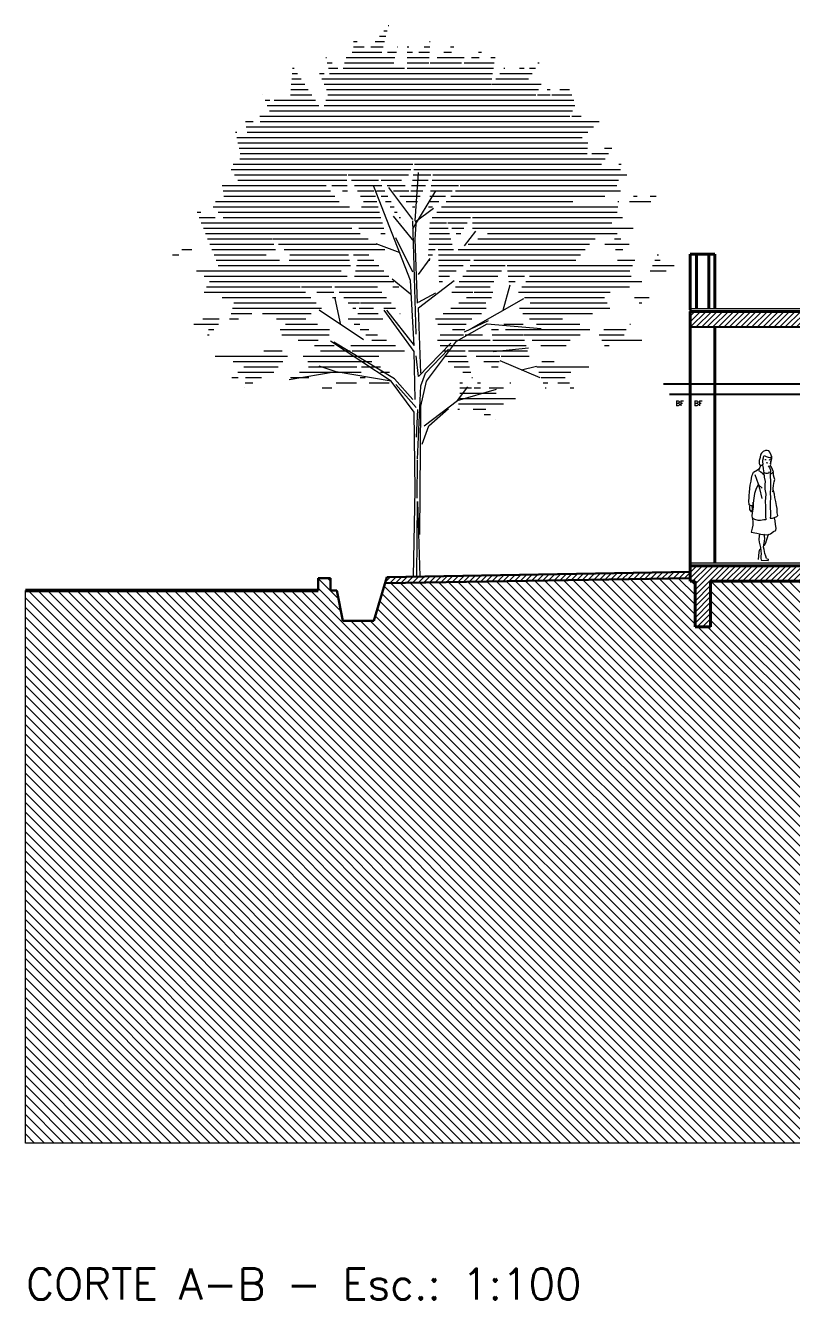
# Model space of a CAD drawing. Extents: x 1009 to 1343, y -172900 to 201.
# Drawn here: x 1022.37 to 1034.72, y -108.79 to -88.25 of the extents above; entities that cross this region are included whole.
import ezdxf

# ---------------------------------------------------------------- set-up
doc = ezdxf.new("R2010")
doc.units = 0
doc.header["$LTSCALE"] = 0.5
doc.layers.get('0').update_dxf_attribs({"linetype": 'CONTINUOUS'})
doc.layers.get('Defpoints').update_dxf_attribs({"linetype": 'CONTINUOUS'})
doc.layers.add('Cableado', color=100, linetype='CONTINUOUS')
doc.layers.add('Electricidad', color=50, linetype='CONTINUOUS')
for name, color, linetype, lineweight in [('Detalles 01', 8, 'CONTINUOUS', 9), ('Muros corte', 7, 'CONTINUOUS', 40), ('Pisos', 252, 'CONTINUOUS', 18), ('Punta 01', 6, 'CONTINUOUS', 9), ('Punta 03', 171, 'CONTINUOUS', 30), ('Punta 05', 52, 'CONTINUOUS', 50), ('Tratamiento pisos', 251, 'CONTINUOUS', 9)]:
    doc.layers.add(name, color=color, linetype=linetype, lineweight=lineweight)
doc.styles.add('Texto 5 mm', font='simplex.shx', dxfattribs={"height": 0.5})
pattern_1 = [(45, (1205.456305, -121.36263), (-0.04490128, 0.04490128), [])]

# ---------------------------------------------------------------- blocks, each defined once
blk = doc.blocks.new('*X61')
at = {"color": 0, "linetype": 'ByBlock'}
for p, q in [((7.384, 14.2), (7.446, 14.2)), ((7.465, 14.3), (7.472, 14.3)), ((6.81, 14), (6.88, 14)), ((6.81, 13.9), (7.01, 13.9)), ((7.138, 13.9), (7.369, 13.9)), ((7.22, 14), (7.395, 14)), ((7.302, 14.1), (7.42, 14.1)), ((7.64, 13.9), (7.646, 13.9)), ((7.819, 13.9), (7.852, 13.9)), ((8.138, 13.9), (8.243, 13.9)), ((8.238, 14), (8.248, 14)), ((8.634, 13.9), (8.693, 13.9)), ((6.296, 13.7), (6.305, 13.7)), ((6.677, 13.7), (7.589, 13.7)), ((6.788, 13.8), (7.343, 13.8)), ((7.453, 13.8), (7.618, 13.8)), ((7.819, 13.8), (7.922, 13.8)), ((7.819, 13.7), (8.233, 13.7)), ((8.038, 13.8), (8.238, 13.8)), ((8.379, 13.7), (8.888, 13.7)), ((8.506, 13.8), (8.651, 13.8)), ((9.023, 13.7), (9.17, 13.7)), ((9.156, 13.8), (9.211, 13.8)), ((9.389, 13.7), (9.468, 13.7)), ((5.661, 13.4), (5.763, 13.4)), ((5.668, 13.5), (5.697, 13.5)), ((6.175, 13.4), (6.259, 13.4)), ((6.318, 13.6), (6.413, 13.6)), ((6.341, 13.5), (6.52, 13.5)), ((6.363, 13.4), (9.422, 13.4)), ((6.616, 13.5), (7.767, 13.5)), ((6.646, 13.6), (7.567, 13.6)), ((7.819, 13.6), (8.228, 13.6)), ((7.819, 13.5), (9.438, 13.5)), ((8.251, 13.6), (8.838, 13.6)), ((8.889, 13.6), (9.453, 13.6)), ((9.557, 13.4), (10.161, 13.4)), ((9.632, 13.5), (9.652, 13.5)), ((9.929, 13.5), (10.013, 13.5)), ((10.112, 13.5), (10.228, 13.5)), ((10.272, 13.6), (10.294, 13.6)), ((5.645, 13.2), (5.896, 13.2)), ((5.653, 13.3), (5.83, 13.3)), ((6.218, 13.3), (9.407, 13.3)), ((6.261, 13.2), (9.392, 13.2)), ((9.408, 13.2), (10.335, 13.2)), ((9.483, 13.3), (10.095, 13.3)), ((5.113, 13), (5.114, 13)), ((5.63, 13), (6.03, 13)), ((5.637, 13.1), (5.963, 13.1)), ((6.304, 13.1), (10.285, 13.1)), ((6.329, 13), (10.235, 13)), ((10.263, 13), (10.504, 13)), ((10.448, 13.1), (10.504, 13.1)), ((10.535, 13), (10.907, 13)), ((10.685, 13.1), (10.865, 13.1)), ((5.153, 12.9), (5.243, 12.9)), ((5.193, 12.8), (6.163, 12.8)), ((5.233, 12.7), (10.918, 12.7)), ((5.322, 12.9), (6.096, 12.9)), ((6.263, 12.8), (10.964, 12.8)), ((6.296, 12.9), (10.948, 12.9)), ((4.784, 12.5), (4.931, 12.5)), ((5.053, 12.6), (10.873, 12.6)), ((5.062, 12.5), (11.419, 12.5)), ((10.908, 12.6), (11.084, 12.6)), ((4.6, 12.3), (4.626, 12.3)), ((4.621, 12.2), (11.102, 12.2)), ((4.801, 12.4), (11.314, 12.4)), ((4.817, 12.3), (11.208, 12.3)), ((4.643, 12.1), (11.21, 12.1)), ((4.665, 12), (11.202, 12)), ((11.522, 12), (11.658, 12)), ((4.68, 11.8), (11.531, 11.8)), ((4.687, 11.9), (11.195, 11.9)), ((11.282, 11.9), (11.595, 11.9)), ((4.519, 11.6), (7.885, 11.6)), ((4.556, 11.7), (7.928, 11.7)), ((4.581, 11.5), (6.684, 11.5)), ((6.715, 11.5), (7.842, 11.5)), ((7.93, 11.5), (8.261, 11.5)), ((7.943, 11.6), (8.311, 11.6)), ((7.956, 11.7), (11.467, 11.7)), ((8.299, 11.5), (11.937, 11.5)), ((8.312, 11.6), (11.82, 11.6)), ((11.79, 11.7), (11.835, 11.7)), ((4.351, 11.3), (6.301, 11.3)), ((4.644, 11.4), (6.689, 11.4)), ((6.408, 11.3), (6.694, 11.3)), ((6.772, 11.4), (7.283, 11.4)), ((6.828, 11.3), (7.342, 11.3)), ((7.328, 11.4), (7.714, 11.4)), ((7.445, 11.3), (7.782, 11.3)), ((7.903, 11.3), (8.161, 11.3)), ((7.917, 11.4), (8.211, 11.4)), ((8.271, 11.3), (8.784, 11.3)), ((8.285, 11.4), (11.782, 11.4)), ((8.815, 11.3), (11.751, 11.3)), ((4.221, 11), (6.544, 11)), ((4.364, 11.2), (6.382, 11.2)), ((4.378, 11.1), (6.463, 11.1)), ((6.608, 11.2), (6.7, 11.2)), ((6.885, 11.2), (7.196, 11.2)), ((6.942, 11.1), (7.222, 11.1)), ((6.998, 11), (7.248, 11)), ((7.244, 11.2), (7.4, 11.2)), ((7.328, 11.1), (7.459, 11.1)), ((7.413, 11), (7.517, 11)), ((7.563, 11.2), (7.851, 11.2)), ((7.681, 11.1), (8.061, 11.1)), ((7.799, 11), (8.011, 11)), ((7.89, 11.2), (8.111, 11.2)), ((8.229, 11), (8.415, 11)), ((8.243, 11.1), (8.538, 11.1)), ((8.257, 11.2), (8.661, 11.2)), ((8.55, 11), (10.926, 11)), ((8.638, 11.1), (11.525, 11.1)), ((8.726, 11.2), (11.823, 11.2)), ((11.77, 11), (11.793, 11)), ((11.99, 11), (12.392, 11)), ((12.065, 11.1), (12.137, 11.1)), ((12.378, 11.1), (12.492, 11.1)), ((3.878, 10.8), (3.948, 10.8)), ((4.18, 10.9), (6.735, 10.9)), ((4.274, 10.8), (7.301, 10.8)), ((6.961, 10.9), (7.274, 10.9)), ((7.497, 10.9), (7.576, 10.9)), ((7.581, 10.8), (7.634, 10.8)), ((7.917, 10.9), (7.961, 10.9)), ((8.216, 10.9), (8.292, 10.9)), ((8.374, 10.8), (11.76, 10.8)), ((8.462, 10.9), (11.771, 10.9)), ((3.918, 10.7), (4.219, 10.7)), ((3.957, 10.6), (7.353, 10.6)), ((4.368, 10.7), (7.327, 10.7)), ((7.666, 10.7), (7.693, 10.7)), ((7.75, 10.6), (7.752, 10.6)), ((8.246, 10.6), (8.559, 10.6)), ((8.285, 10.7), (9.004, 10.7)), ((8.579, 10.6), (8.944, 10.6)), ((9.043, 10.7), (11.86, 10.7)), ((9.043, 10.6), (11.658, 10.6)), ((3.997, 10.5), (6.782, 10.5)), ((4.037, 10.4), (6.936, 10.4)), ((4.076, 10.3), (5.289, 10.3)), ((5.3, 10.3), (7.09, 10.3)), ((6.914, 10.5), (7.379, 10.5)), ((7.325, 10.4), (7.405, 10.4)), ((8.23, 10.3), (8.637, 10.3)), ((8.236, 10.4), (8.611, 10.4)), ((8.241, 10.5), (8.585, 10.5)), ((8.657, 10.5), (8.884, 10.5)), ((8.736, 10.4), (8.824, 10.4)), ((9.043, 10.5), (12.057, 10.5)), ((9.145, 10.3), (11.349, 10.3)), ((9.328, 10.4), (11.759, 10.4)), ((11.711, 10.3), (11.827, 10.3)), ((3.592, 10.1), (3.776, 10.1)), ((4.116, 10.2), (5.319, 10.2)), ((4.155, 10.1), (5.35, 10.1)), ((5.406, 10.2), (7.245, 10.2)), ((5.512, 10.1), (6.702, 10.1)), ((6.702, 10.1), (7.399, 10.1)), ((8.22, 10.1), (8.346, 10.1)), ((8.225, 10.2), (8.396, 10.2)), ((8.4, 10.2), (8.663, 10.2)), ((8.402, 10.1), (8.689, 10.1)), ((8.778, 10.1), (11.156, 10.1)), ((8.962, 10.2), (11.241, 10.2)), ((11.529, 10.2), (11.984, 10.2)), ((11.729, 10.1), (11.865, 10.1)), ((3.415, 10), (3.533, 10)), ((4.195, 10), (5.176, 10)), ((4.234, 9.9), (5.421, 9.9)), ((4.274, 9.8), (6.758, 9.8)), ((5.602, 9.9), (6.739, 9.9)), ((5.618, 10), (6.721, 10)), ((6.815, 10), (7.102, 10)), ((6.87, 9.8), (7.288, 9.8)), ((6.89, 9.9), (7.195, 9.9)), ((8.21, 9.9), (8.246, 9.9)), ((8.215, 10), (8.296, 10)), ((8.405, 10), (9.132, 10)), ((8.408, 9.9), (9.002, 9.9)), ((8.411, 9.8), (8.871, 9.8)), ((9.002, 9.8), (9.658, 9.8)), ((9.072, 9.9), (10.986, 9.9)), ((9.141, 10), (11.071, 10)), ((9.692, 9.8), (12.046, 9.8)), ((11.767, 9.9), (12.093, 9.9)), ((12.421, 9.8), (12.826, 9.8)), ((12.464, 9.9), (12.564, 9.9)), ((12.508, 10), (12.534, 10)), ((3.869, 9.7), (6.579, 9.7)), ((4.011, 9.6), (6.693, 9.6)), ((6.83, 9.6), (7.475, 9.6)), ((6.85, 9.7), (7.382, 9.7)), ((8.414, 9.7), (8.74, 9.7)), ((8.416, 9.6), (8.61, 9.6)), ((8.863, 9.6), (9.517, 9.6)), ((8.933, 9.7), (9.587, 9.7)), ((9.703, 9.7), (11.999, 9.7)), ((9.713, 9.6), (10.021, 9.6)), ((10.116, 9.6), (12.019, 9.6)), ((12.377, 9.7), (12.676, 9.7)), ((4.052, 9.4), (5.812, 9.4)), ((4.113, 9.5), (6.365, 9.5)), ((5.836, 9.4), (6.403, 9.4)), ((6.375, 9.5), (6.808, 9.5)), ((6.459, 9.4), (7.261, 9.4)), ((6.81, 9.5), (7.568, 9.5)), ((7.549, 9.4), (7.662, 9.4)), ((8.419, 9.5), (8.479, 9.5)), ((8.725, 9.4), (9.375, 9.4)), ((8.794, 9.5), (9.446, 9.5)), ((9.724, 9.5), (9.847, 9.5)), ((9.971, 9.4), (11.99, 9.4)), ((10.043, 9.5), (12.219, 9.5)), ((4.011, 9.3), (5.912, 9.3)), ((4.349, 9.2), (6.012, 9.2)), ((4.567, 9.1), (6.112, 9.1)), ((6.127, 9.3), (6.441, 9.3)), ((6.417, 9.2), (6.478, 9.2)), ((6.544, 9.3), (7.346, 9.3)), ((6.629, 9.2), (7.432, 9.2)), ((6.713, 9.1), (6.924, 9.1)), ((6.946, 9.1), (7.517, 9.1)), ((8.655, 9.3), (9.051, 9.3)), ((8.787, 9.1), (9.296, 9.1)), ((8.933, 9.2), (9.404, 9.2)), ((9.079, 9.3), (9.429, 9.3)), ((9.908, 9.3), (11.63, 9.3)), ((10.018, 9.2), (11.523, 9.2)), ((10.128, 9.1), (11.573, 9.1)), ((12.086, 9.2), (12.361, 9.2)), ((12.171, 9.1), (12.222, 9.1)), ((4.514, 8.9), (4.906, 8.9)), ((4.54, 9), (6.212, 9)), ((5.107, 8.9), (6.017, 8.9)), ((6.798, 9), (6.857, 9)), ((6.896, 8.9), (7.275, 8.9)), ((6.921, 9), (7.188, 9)), ((7.38, 9), (7.602, 9)), ((7.679, 8.9), (7.687, 8.9)), ((8.495, 8.9), (9.216, 8.9)), ((8.641, 9), (9.304, 9)), ((9.924, 9), (11.623, 9)), ((9.987, 8.9), (11.299, 8.9)), ((3.818, 8.7), (4.281, 8.7)), ((3.985, 8.8), (4.29, 8.8)), ((4.488, 8.8), (4.656, 8.8)), ((5.367, 8.8), (5.915, 8.8)), ((5.539, 8.7), (6.138, 8.7)), ((6.714, 8.8), (7.362, 8.8)), ((6.824, 8.7), (6.93, 8.7)), ((8.349, 8.8), (9.035, 8.8)), ((8.395, 8.7), (8.925, 8.7)), ((9.631, 8.7), (9.993, 8.7)), ((10.116, 8.8), (10.736, 8.8)), ((10.244, 8.7), (11.058, 8.7)), ((11.994, 8.7), (12.006, 8.7)), ((4.072, 8.5), (4.107, 8.5)), ((4.094, 8.6), (4.194, 8.6)), ((5.439, 8.6), (6.361, 8.6)), ((5.465, 8.5), (6.353, 8.5)), ((5.773, 8.4), (6.15, 8.4)), ((6.934, 8.6), (7.097, 8.6)), ((7.044, 8.5), (7.265, 8.5)), ((7.153, 8.4), (7.433, 8.4)), ((8.389, 8.4), (9.373, 8.4)), ((8.439, 8.5), (8.875, 8.5)), ((8.667, 8.6), (8.9, 8.6)), ((8.907, 8.5), (9.233, 8.5)), ((9.398, 8.6), (9.53, 8.6)), ((9.412, 8.5), (9.991, 8.5)), ((9.425, 8.4), (10.02, 8.4)), ((9.661, 8.6), (11.249, 8.6)), ((10.004, 8.5), (11.063, 8.5)), ((10.166, 8.4), (10.877, 8.4)), ((11.422, 8.5), (11.89, 8.5)), ((11.472, 8.4), (12.224, 8.4)), ((11.511, 8.6), (11.928, 8.6)), ((5.129, 8.2), (5.474, 8.2)), ((6.08, 8.3), (6.45, 8.3)), ((6.192, 8.2), (6.75, 8.2)), ((6.763, 8.3), (7.601, 8.3)), ((6.785, 8.2), (7.769, 8.2)), ((8.439, 8.3), (10.049, 8.3)), ((8.489, 8.2), (8.907, 8.2)), ((8.968, 8.2), (10.077, 8.2)), ((10.328, 8.3), (10.8, 8.3)), ((11.522, 8.3), (11.607, 8.3)), ((4.216, 8.1), (5.572, 8.1)), ((4.553, 8), (5.486, 8)), ((4.756, 7.9), (5.4, 7.9)), ((5.865, 8.1), (7.286, 8.1)), ((5.953, 8), (7.156, 8)), ((5.965, 7.9), (6.876, 7.9)), ((6.96, 7.9), (7.32, 7.9)), ((8.539, 8.1), (8.934, 8.1)), ((8.59, 8), (8.961, 8)), ((8.699, 7.9), (8.988, 7.9)), ((9.113, 8.1), (9.559, 8.1)), ((9.258, 8), (9.544, 8)), ((9.403, 7.9), (9.528, 7.9)), ((9.58, 8.1), (10.106, 8.1)), ((10.253, 7.9), (11.229, 7.9)), ((10.348, 8), (10.578, 8)), ((4.53, 7.7), (4.65, 7.7)), ((4.643, 7.8), (5.241, 7.8)), ((4.785, 7.7), (5.083, 7.7)), ((5.241, 7.8), (5.315, 7.8)), ((5.632, 7.7), (5.976, 7.7)), ((5.798, 7.8), (6.953, 7.8)), ((6.936, 7.7), (7.031, 7.7)), ((7.319, 7.8), (7.485, 7.8)), ((8.866, 7.8), (9.015, 7.8)), ((9.032, 7.7), (9.042, 7.7)), ((10.292, 7.8), (10.887, 7.8)), ((10.332, 7.7), (10.786, 7.7)), ((4.768, 7.5), (4.769, 7.5)), ((4.777, 7.6), (4.926, 7.6)), ((6.223, 7.5), (6.403, 7.5)), ((6.485, 7.6), (6.867, 7.6)), ((7.109, 7.6), (7.482, 7.6)), ((8.808, 7.6), (8.856, 7.6)), ((8.808, 7.5), (9.027, 7.5)), ((9.078, 7.5), (9.194, 7.5)), ((9.138, 7.6), (9.194, 7.6)), ((9.36, 7.5), (9.627, 7.5)), ((9.745, 7.6), (9.764, 7.6)), ((10.371, 7.6), (10.459, 7.6)), ((10.41, 7.5), (10.426, 7.5)), ((10.648, 7.6), (10.864, 7.6)), ((10.878, 7.5), (10.943, 7.5)), ((8.782, 7.2), (9.626, 7.2)), ((8.795, 7.3), (9.851, 7.3)), ((8.808, 7.4), (9.491, 7.4)), ((8.768, 7.1), (8.801, 7.1)), ((9.054, 7.1), (9.292, 7.1)), ((9.261, 7), (9.381, 7)), ((9.469, 6.9), (9.471, 6.9))]:
    blk.add_line(p, q, dxfattribs=at)

msp = doc.modelspace()

# ---------------------------------------------------------------- hatches: boundary and pattern name
at = {"layer": 'Detalles 01', "ltscale": 0.02}
h = msp.add_hatch(dxfattribs=at)
h.set_pattern_fill('ANSI31', color=256, scale=0.02, style=0)
h.set_pattern_definition(pattern_1)
h.paths.add_polyline_path([(1052.29, -93.108), (1057.41, -93.108), (1057.41, -93.843), (1057.66, -93.843), (1057.66, -93.108), (1062.995, -93.108), (1062.995, -93.843), (1063.245, -93.843), (1063.245, -93.108), (1068.635, -93.108), (1068.635, -93.908), (1068.875, -93.908), (1068.875, -92.858), (1033.085, -92.858), (1033.085, -93.108), (1035.285, -93.108), (1035.285, -93.908), (1035.525, -93.908), (1035.525, -93.108), (1046.311, -93.108), (1046.311, -93.843), (1046.561, -93.843), (1046.561, -93.108), (1052.04, -93.108), (1052.04, -93.843), (1052.29, -93.843)])
h = msp.add_hatch(dxfattribs=at)
h.set_pattern_fill('ANSI31', color=256, scale=0.02, style=0)
h.set_pattern_definition(pattern_1)
h.paths.add_polyline_path([(1074.005, -96.47), (1073.905, -96.47), (1073.905, -96.958), (1033.085, -96.958), (1033.085, -97.208), (1033.164, -97.208), (1033.164, -97.943), (1033.414, -97.943), (1033.414, -97.208), (1046.311, -97.208), (1046.311, -97.943), (1046.561, -97.943), (1046.561, -97.208), (1052.04, -97.208), (1052.04, -97.943), (1052.29, -97.943), (1052.29, -97.208), (1057.405, -97.208), (1057.405, -97.943), (1057.66, -97.943), (1057.66, -97.208), (1062.995, -97.208), (1062.995, -97.943), (1063.245, -97.943), (1063.245, -97.208), (1074.005, -97.208)])
h.paths.add_polyline_path([(1075.005, -97.158), (1075.005, -92.858), (1074.805, -92.858), (1074.805, -96.958), (1074.605, -96.958), (1074.605, -96.47), (1074.505, -96.47), (1074.505, -97.208), (1074.755, -97.208), (1074.755, -100.008), (1035.525, -100.008), (1035.525, -97.208), (1035.285, -97.208), (1035.285, -103.158), (1040.891, -103.158), (1040.891, -103.507), (1041.141, -103.507), (1041.141, -103.158), (1046.3, -103.158), (1046.3, -103.507), (1046.55, -103.507), (1046.55, -103.158), (1052.188, -103.158), (1052.188, -103.507), (1052.438, -103.507), (1052.438, -103.158), (1057.487, -103.158), (1057.487, -103.507), (1057.737, -103.507), (1057.737, -103.158), (1063.088, -103.158), (1063.088, -103.507), (1063.338, -103.507), (1063.338, -103.158), (1068.637, -103.158), (1068.637, -103.507), (1068.887, -103.507), (1068.887, -103.158), (1075.005, -103.158)])
h.paths.add_polyline_path([(1052.04, -100.943), (1052.29, -100.943), (1052.29, -100.208), (1057.41, -100.208), (1057.41, -100.943), (1057.66, -100.943), (1057.66, -100.208), (1063.005, -100.208), (1063.005, -100.943), (1063.245, -100.943), (1063.245, -100.208), (1074.755, -100.208), (1074.755, -102.958), (1035.525, -102.958), (1035.525, -100.208), (1046.311, -100.208), (1046.311, -100.943), (1046.561, -100.943), (1046.561, -100.208), (1052.04, -100.208)], flags=16)
h.paths.add_polyline_path([(1049.727, -102.922), (1049.475, -102.49), (1049.979, -102.49)], flags=0)
h.paths.add_polyline_path([(1035.842, -103.158), (1035.342, -103.158), (1035.342, -103.158), (1034.942, -103.158), (1034.942, -105.158), (1035.842, -105.158)])
h.paths.add_polyline_path([(1075.005, -103.158), (1074.261, -103.158), (1074.261, -103.158), (1074.105, -103.158), (1074.105, -105.158), (1075.005, -105.158)])
h.paths.add_polyline_path([(1049.428, -102.13), (1050.385, -102.13), (1050.385, -102.43), (1049.428, -102.43)], flags=8)
h = msp.add_hatch(dxfattribs=at)
h.set_pattern_fill('ANSI31', color=256, scale=0.02, style=0)
h.set_pattern_definition(pattern_1)
h.paths.add_polyline_path([(1033.085, -97.058), (1028.193, -97.139), (1028.164, -97.24), (1033.085, -97.158)])
at = {"layer": 'Tratamiento pisos'}
h = msp.add_hatch(dxfattribs=at)
h.set_pattern_fill('ANSI31,_O', color=256, scale=0.035, angle=90)
h.set_pattern_definition([(135, (0, -6.09029), (-0.078577241, -0.078577241), [])])
h.paths.add_polyline_path([(1078.505, -106.265), (1078.505, -97.174), (1075.005, -97.174), (1075.005, -103.158), (1075.005, -105.158), (1074.105, -105.158), (1074.105, -103.158), (1073.861, -103.158), (1073.861, -103.158), (1068.887, -103.158), (1068.887, -103.507), (1068.637, -103.507), (1068.637, -103.158), (1068.471, -103.158), (1068.471, -103.158), (1068.071, -103.158), (1068.071, -103.158), (1063.338, -103.158), (1063.338, -103.507), (1063.088, -103.507), (1063.088, -103.158), (1057.737, -103.158), (1057.737, -103.507), (1057.487, -103.507), (1057.487, -103.158), (1057.332, -103.158), (1057.332, -103.158), (1056.932, -103.158), (1056.932, -103.158), (1052.438, -103.158), (1052.438, -103.507), (1052.188, -103.507), (1052.188, -103.158), (1046.55, -103.158), (1046.55, -103.507), (1046.3, -103.507), (1046.3, -103.158), (1041.141, -103.158), (1041.141, -103.507), (1040.891, -103.507), (1040.891, -103.158), (1035.842, -103.158), (1035.842, -105.158), (1034.942, -105.158), (1034.942, -103.158), (1035.285, -103.158), (1035.285, -97.208), (1033.414, -97.208), (1033.414, -97.943), (1033.164, -97.943), (1033.164, -97.208), (1033.085, -97.208), (1033.085, -97.158), (1028.164, -97.24), (1027.986, -97.848), (1027.486, -97.848), (1027.385, -97.358), (1027.285, -97.358), (1027.285, -97.158), (1027.085, -97.158), (1027.085, -97.357), (1022.367, -97.359), (1022.367, -106.265)])

# ---------------------------------------------------------------- linework, layer by layer
at = {"layer": 'Cableado'}
msp.add_line((1032.752, -94.189), (1052.221, -94.189), dxfattribs=at)
at = {"layer": 'Defpoints', "ltscale": 0.02}
msp.add_line((1033.085, -93.108), (1035.285, -93.108), dxfattribs=at)
at = {"layer": 'Electricidad'}
msp.add_line((1032.654, -94.027), (1050.939, -94.027), dxfattribs=at)
at = {"layer": 'Muros corte', "ltscale": 0.02}
for p, q in [((1033.085, -92.833), (1033.085, -91.933)), ((1033.085, -91.933), (1033.485, -91.933)), ((1033.085, -91.933), (1033.185, -91.933)), ((1033.185, -91.933), (1033.185, -92.808)), ((1033.485, -91.933), (1033.385, -91.933)), ((1033.385, -91.933), (1033.385, -92.808)), ((1033.485, -91.933), (1033.485, -92.808)), ((1033.085, -92.858), (1068.875, -92.858)), ((1033.085, -92.858), (1033.085, -97.208)), ((1033.485, -93.108), (1033.485, -96.908)), ((1033.085, -96.958), (1073.905, -96.958)), ((1033.085, -97.208), (1033.164, -97.208)), ((1033.164, -97.208), (1033.164, -97.943)), ((1033.414, -97.208), (1033.414, -97.943)), ((1033.414, -97.208), (1046.311, -97.208)), ((1033.414, -97.943), (1033.164, -97.943))]:
    msp.add_line(p, q, dxfattribs=at)
at = {"layer": 'Pisos', "ltscale": 0.02}
for p, q in [((1033.085, -92.808), (1035.285, -92.808)), ((1033.085, -92.858), (1033.085, -92.808)), ((1033.085, -96.908), (1073.905, -96.908))]:
    msp.add_line(p, q, dxfattribs=at)
at = {"layer": 'Punta 01'}
for p, q in [((1028.65, -91.395), (1028.706, -90.619)), ((1028.577, -92.356), (1027.986, -90.841)), ((1028.613, -91.377), (1028.226, -90.859)), ((1028.613, -91.524), (1028.982, -90.915)), ((1028.65, -91.414), (1028.946, -91.192)), ((1028.632, -91.728), (1028.3, -91.321)), ((1028.669, -93.224), (1028.613, -91.395)), ((1028.65, -91.691), (1028.669, -91.451)), ((1029.444, -91.802), (1029.629, -91.561)), ((1028.41, -91.912), (1028.023, -91.765)), ((1028.613, -92.226), (1028.336, -91.672)), ((1028.687, -92.725), (1028.65, -91.691)), ((1028.706, -92.263), (1028.89, -92.005)), ((1028.577, -92.577), (1028.281, -92.337)), ((1028.632, -93.409), (1028.577, -92.356)), ((1028.706, -92.799), (1029.278, -92.356)), ((1030.072, -92.836), (1030.183, -92.43)), ((1028.706, -92.707), (1028.982, -92.559)), ((1027.819, -93.316), (1027.1, -92.836)), ((1027.45, -93.076), (1027.358, -92.651)), ((1028.632, -93.501), (1028.152, -92.836)), ((1028.189, -92.836), (1028.632, -93.409)), ((1028.743, -93.852), (1028.706, -92.799)), ((1029.555, -93.132), (1030.404, -92.651)), ((1029.444, -93.187), (1029.832, -93.002)), ((1029.315, -93.334), (1029.813, -93.058)), ((1029.813, -93.058), (1030.681, -93.132)), ((1028.263, -93.981), (1027.284, -93.334)), ((1028.318, -93.944), (1027.34, -93.353)), ((1028.706, -93.907), (1029.223, -93.371)), ((1028.835, -93.981), (1029.315, -93.334)), ((1029.906, -93.501), (1030.478, -93.446)), ((1028.65, -94.276), (1028.632, -93.501)), ((1028.706, -93.907), (1028.669, -93.575)), ((1028.817, -93.852), (1029.186, -93.464)), ((1030.017, -93.648), (1030.663, -93.925)), ((1027.377, -93.833), (1026.619, -93.962)), ((1027.377, -93.833), (1027.1, -93.741)), ((1028.263, -93.981), (1027.377, -93.833)), ((1028.743, -94.055), (1028.817, -93.852)), ((1030.367, -93.797), (1030.608, -93.741)), ((1028.632, -94.48), (1028.263, -93.981)), ((1028.613, -94.276), (1028.318, -93.944)), ((1028.669, -94.406), (1028.336, -94.036)), ((1028.687, -95.237), (1028.743, -94.055)), ((1028.743, -94.387), (1028.835, -93.981)), ((1029.333, -94.295), (1029.5, -94.073)), ((1029.333, -94.295), (1029.961, -94.111)), ((1028.65, -95.736), (1028.632, -94.48)), ((1028.672, -94.884), (1028.695, -94.441)), ((1028.724, -96.456), (1028.743, -94.387)), ((1028.798, -94.701), (1029.333, -94.295)), ((1028.872, -94.701), (1029.186, -94.424)), ((1028.761, -94.997), (1028.872, -94.701)), ((1034.3, -95.098), (1034.261, -95.117)), ((1034.328, -95.099), (1034.3, -95.098)), ((1034.355, -95.104), (1034.328, -95.099)), ((1034.37, -95.125), (1034.355, -95.104)), ((1028.68, -95.866), (1028.687, -95.253)), ((1034.205, -95.242), (1034.195, -95.258)), ((1034.195, -95.258), (1034.196, -95.302)), ((1034.196, -95.302), (1034.202, -95.33)), ((1034.213, -95.212), (1034.205, -95.242)), ((1034.217, -95.173), (1034.213, -95.2)), ((1034.213, -95.2), (1034.213, -95.212)), ((1034.226, -95.157), (1034.217, -95.173)), ((1034.233, -95.14), (1034.226, -95.157)), ((1034.261, -95.117), (1034.233, -95.14)), ((1034.256, -95.256), (1034.267, -95.22)), ((1034.257, -95.284), (1034.256, -95.256)), ((1034.26, -95.318), (1034.257, -95.284)), ((1034.267, -95.2), (1034.276, -95.182)), ((1034.267, -95.22), (1034.267, -95.2)), ((1034.276, -95.182), (1034.313, -95.194)), ((1034.29, -95.243), (1034.313, -95.246)), ((1034.311, -95.295), (1034.337, -95.296)), ((1034.313, -95.194), (1034.34, -95.206)), ((1034.34, -95.206), (1034.359, -95.211)), ((1034.351, -95.245), (1034.369, -95.249)), ((1034.359, -95.211), (1034.379, -95.209)), ((1034.391, -95.172), (1034.37, -95.125)), ((1034.379, -95.209), (1034.386, -95.212)), ((1034.382, -95.317), (1034.389, -95.257)), ((1034.384, -95.325), (1034.393, -95.259)), ((1034.391, -95.225), (1034.386, -95.212)), ((1034.389, -95.257), (1034.391, -95.225)), ((1034.4, -95.199), (1034.391, -95.172)), ((1034.398, -95.231), (1034.393, -95.259)), ((1034.398, -95.231), (1034.4, -95.221)), ((1034.4, -95.221), (1034.4, -95.199)), ((1034.074, -95.547), (1034.084, -95.496)), ((1034.084, -95.496), (1034.094, -95.473)), ((1034.094, -95.473), (1034.108, -95.449)), ((1034.108, -95.449), (1034.168, -95.412)), ((1034.128, -95.484), (1034.179, -95.637)), ((1034.168, -95.412), (1034.196, -95.392)), ((1034.217, -95.346), (1034.188, -95.42)), ((1034.188, -95.42), (1034.226, -95.441)), ((1034.202, -95.33), (1034.212, -95.338)), ((1034.216, -95.338), (1034.231, -95.338)), ((1034.226, -95.441), (1034.249, -95.463)), ((1034.231, -95.338), (1034.249, -95.337)), ((1034.249, -95.337), (1034.26, -95.318)), ((1034.249, -95.463), (1034.268, -95.493)), ((1034.257, -95.349), (1034.264, -95.396)), ((1034.264, -95.396), (1034.272, -95.461)), ((1034.272, -95.461), (1034.276, -95.529)), ((1034.276, -95.455), (1034.305, -95.467)), ((1034.305, -95.467), (1034.331, -95.464)), ((1034.331, -95.464), (1034.351, -95.458)), ((1034.344, -95.346), (1034.363, -95.373)), ((1034.351, -95.458), (1034.365, -95.438)), ((1034.363, -95.373), (1034.378, -95.419)), ((1034.385, -95.354), (1034.374, -95.336)), ((1034.378, -95.419), (1034.375, -95.483)), ((1034.375, -95.483), (1034.375, -95.517)), ((1034.38, -95.477), (1034.389, -95.469)), ((1034.384, -95.325), (1034.382, -95.317)), ((1034.395, -95.368), (1034.385, -95.354)), ((1034.389, -95.469), (1034.406, -95.457)), ((1034.429, -95.445), (1034.395, -95.368)), ((1034.406, -95.457), (1034.429, -95.445)), ((1034.43, -95.497), (1034.426, -95.461)), ((1034.441, -95.534), (1034.43, -95.497)), ((1034.043, -95.774), (1034.045, -95.706)), ((1034.045, -95.706), (1034.054, -95.661)), ((1034.054, -95.661), (1034.067, -95.595)), ((1034.067, -95.595), (1034.074, -95.547)), ((1034.163, -95.679), (1034.146, -95.726)), ((1034.186, -95.644), (1034.163, -95.679)), ((1034.179, -95.637), (1034.201, -95.711)), ((1034.181, -95.647), (1034.246, -95.709)), ((1034.201, -95.711), (1034.243, -95.874)), ((1034.276, -95.529), (1034.294, -95.599)), ((1034.294, -95.599), (1034.29, -95.649)), ((1034.29, -95.649), (1034.29, -95.722)), ((1034.375, -95.517), (1034.379, -95.59)), ((1034.378, -95.696), (1034.377, -95.792)), ((1034.382, -95.662), (1034.378, -95.696)), ((1034.379, -95.59), (1034.382, -95.662)), ((1034.421, -95.744), (1034.425, -95.707)), ((1034.425, -95.707), (1034.429, -95.67)), ((1034.431, -95.749), (1034.425, -95.715)), ((1034.429, -95.67), (1034.436, -95.624)), ((1034.436, -95.624), (1034.437, -95.606)), ((1034.437, -95.606), (1034.451, -95.566)), ((1034.451, -95.566), (1034.441, -95.534)), ((1028.625, -97.124), (1028.65, -95.736)), ((1028.679, -97.124), (1028.687, -95.92)), ((1028.687, -95.92), (1028.726, -97.124)), ((1034.031, -95.911), (1034.035, -95.861)), ((1034.038, -95.978), (1034.031, -95.911)), ((1034.035, -95.821), (1034.043, -95.774)), ((1034.035, -95.861), (1034.035, -95.821)), ((1034.111, -95.866), (1034.093, -95.992)), ((1034.122, -95.792), (1034.111, -95.866)), ((1034.146, -95.726), (1034.122, -95.792)), ((1034.29, -95.722), (1034.305, -95.801)), ((1034.305, -95.801), (1034.294, -95.921)), ((1034.294, -95.921), (1034.302, -95.997)), ((1034.379, -95.853), (1034.374, -95.949)), ((1034.377, -95.792), (1034.379, -95.853)), ((1034.41, -95.766), (1034.421, -95.744)), ((1034.447, -95.803), (1034.431, -95.749)), ((1034.452, -95.855), (1034.447, -95.803)), ((1034.465, -95.922), (1034.452, -95.855)), ((1034.476, -95.988), (1034.465, -95.922)), ((1034.052, -95.988), (1034.038, -95.978)), ((1034.044, -95.989), (1034.039, -96.012)), ((1034.039, -96.012), (1034.039, -96.049)), ((1034.039, -96.049), (1034.05, -96.068)), ((1034.05, -96.068), (1034.07, -96.086)), ((1034.075, -95.992), (1034.052, -95.988)), ((1034.07, -96.086), (1034.088, -96.063)), ((1034.093, -95.992), (1034.075, -95.992)), ((1034.084, -96.148), (1034.096, -96.074)), ((1034.089, -96.036), (1034.087, -95.998)), ((1034.088, -96.063), (1034.089, -96.036)), ((1034.096, -96.074), (1034.106, -96.014)), ((1034.106, -96.014), (1034.101, -95.935)), ((1034.302, -95.997), (1034.298, -96.107)), ((1034.298, -96.107), (1034.298, -96.157)), ((1034.374, -95.949), (1034.376, -96.015)), ((1034.376, -96.015), (1034.379, -96.102)), ((1034.379, -96.102), (1034.38, -96.15)), ((1034.486, -96.036), (1034.476, -95.988)), ((1034.49, -96.103), (1034.486, -96.036)), ((1034.497, -96.149), (1034.49, -96.103)), ((1034.089, -96.191), (1034.084, -96.148)), ((1034.095, -96.304), (1034.084, -96.353)), ((1034.128, -96.212), (1034.089, -96.191)), ((1034.092, -96.194), (1034.096, -96.25)), ((1034.096, -96.25), (1034.095, -96.304)), ((1034.182, -96.226), (1034.128, -96.212)), ((1034.22, -96.23), (1034.182, -96.226)), ((1034.272, -96.219), (1034.22, -96.23)), ((1034.304, -96.215), (1034.272, -96.219)), ((1034.298, -96.157), (1034.304, -96.215)), ((1034.38, -96.15), (1034.377, -96.191)), ((1034.377, -96.191), (1034.412, -96.189)), ((1034.412, -96.189), (1034.446, -96.177)), ((1034.446, -96.177), (1034.483, -96.163)), ((1034.456, -96.235), (1034.446, -96.184)), ((1034.462, -96.292), (1034.456, -96.235)), ((1034.472, -96.35), (1034.462, -96.292)), ((1034.483, -96.163), (1034.497, -96.149)), ((1034.084, -96.353), (1034.069, -96.417)), ((1034.069, -96.417), (1034.162, -96.433)), ((1034.162, -96.433), (1034.226, -96.45)), ((1034.2, -96.476), (1034.192, -96.533)), ((1034.192, -96.533), (1034.198, -96.578)), ((1034.207, -96.446), (1034.2, -96.476)), ((1034.226, -96.45), (1034.289, -96.458)), ((1034.285, -96.464), (1034.28, -96.451)), ((1034.282, -96.565), (1034.289, -96.514)), ((1034.285, -96.484), (1034.285, -96.464)), ((1034.289, -96.514), (1034.285, -96.484)), ((1034.289, -96.458), (1034.354, -96.452)), ((1034.328, -96.507), (1034.312, -96.556)), ((1034.338, -96.469), (1034.328, -96.507)), ((1034.348, -96.449), (1034.338, -96.469)), ((1034.354, -96.452), (1034.381, -96.444)), ((1034.381, -96.444), (1034.429, -96.406)), ((1034.429, -96.406), (1034.465, -96.39)), ((1034.465, -96.39), (1034.472, -96.35)), ((1034.191, -96.741), (1034.181, -96.857)), ((1034.197, -96.713), (1034.191, -96.741)), ((1034.209, -96.69), (1034.197, -96.713)), ((1034.198, -96.578), (1034.206, -96.623)), ((1034.206, -96.623), (1034.217, -96.663)), ((1034.217, -96.663), (1034.227, -96.718)), ((1034.227, -96.718), (1034.229, -96.77)), ((1034.269, -96.656), (1034.275, -96.62)), ((1034.276, -96.698), (1034.269, -96.656)), ((1034.275, -96.62), (1034.282, -96.565)), ((1034.287, -96.76), (1034.276, -96.698)), ((1034.302, -96.592), (1034.277, -96.637)), ((1034.312, -96.556), (1034.302, -96.592)), ((1034.229, -96.77), (1034.225, -96.796)), ((1034.225, -96.796), (1034.225, -96.838)), ((1034.225, -96.838), (1034.229, -96.866)), ((1034.229, -96.866), (1034.345, -96.874)), ((1034.304, -96.801), (1034.287, -96.76)), ((1034.318, -96.839), (1034.304, -96.801)), ((1034.318, -96.839), (1034.34, -96.854)), ((1034.34, -96.854), (1034.345, -96.874))]:
    msp.add_line(p, q, dxfattribs=at)
at = {"layer": 'Punta 03', "ltscale": 0.02}
for p, q in [((1027.085, -97.158), (1027.285, -97.158)), ((1027.085, -97.158), (1027.085, -97.357)), ((1027.285, -97.158), (1027.285, -97.358)), ((1027.986, -97.848), (1028.193, -97.139)), ((1033.087, -97.158), (1028.164, -97.24)), ((1033.085, -97.058), (1028.193, -97.139)), ((1027.285, -97.358), (1027.385, -97.358)), ((1027.385, -97.358), (1027.486, -97.848)), ((1027.486, -97.848), (1027.986, -97.848))]:
    msp.add_line(p, q, dxfattribs=at)
at = {"layer": 'Punta 05'}
msp.add_line((1027.085, -97.357), (1022.367, -97.359), dxfattribs=at)
at = {"layer": 'Tratamiento pisos', "ltscale": 0.02}
for p, q in [((1022.367, -106.265), (1022.367, -97.359)), ((1078.505, -106.265), (1022.367, -106.265))]:
    msp.add_line(p, q, dxfattribs=at)

# ---------------------------------------------------------------- block references
at = {"layer": 'Punta 01', "xscale": 0.8595038777145874, "yscale": 0.8595038777145874, "zscale": 0.8595038777145874}
msp.add_blockref('*X61', (1021.801, -100.538), dxfattribs=at)

# ---------------------------------------------------------------- texts
at = {"layer": 'Cableado', "insert": (1032.848, -94.299), "char_height": 0.0807, "attachment_point": 1, "style": 'Texto 5 mm'}
msp.add_mtext_dynamic_manual_height_columns('BF   BF', width=19.34546, gutter_width=2.5, heights=[0], dxfattribs=at)
at = {"layer": 'Punta 05', "insert": (1022.377, -108.288), "char_height": 0.5, "width": 15.1215, "attachment_point": 1, "style": 'Texto 5 mm'}
msp.add_mtext('CORTE A-B - Esc.: 1:100', dxfattribs=at)

doc.saveas('drawing.dxf')
